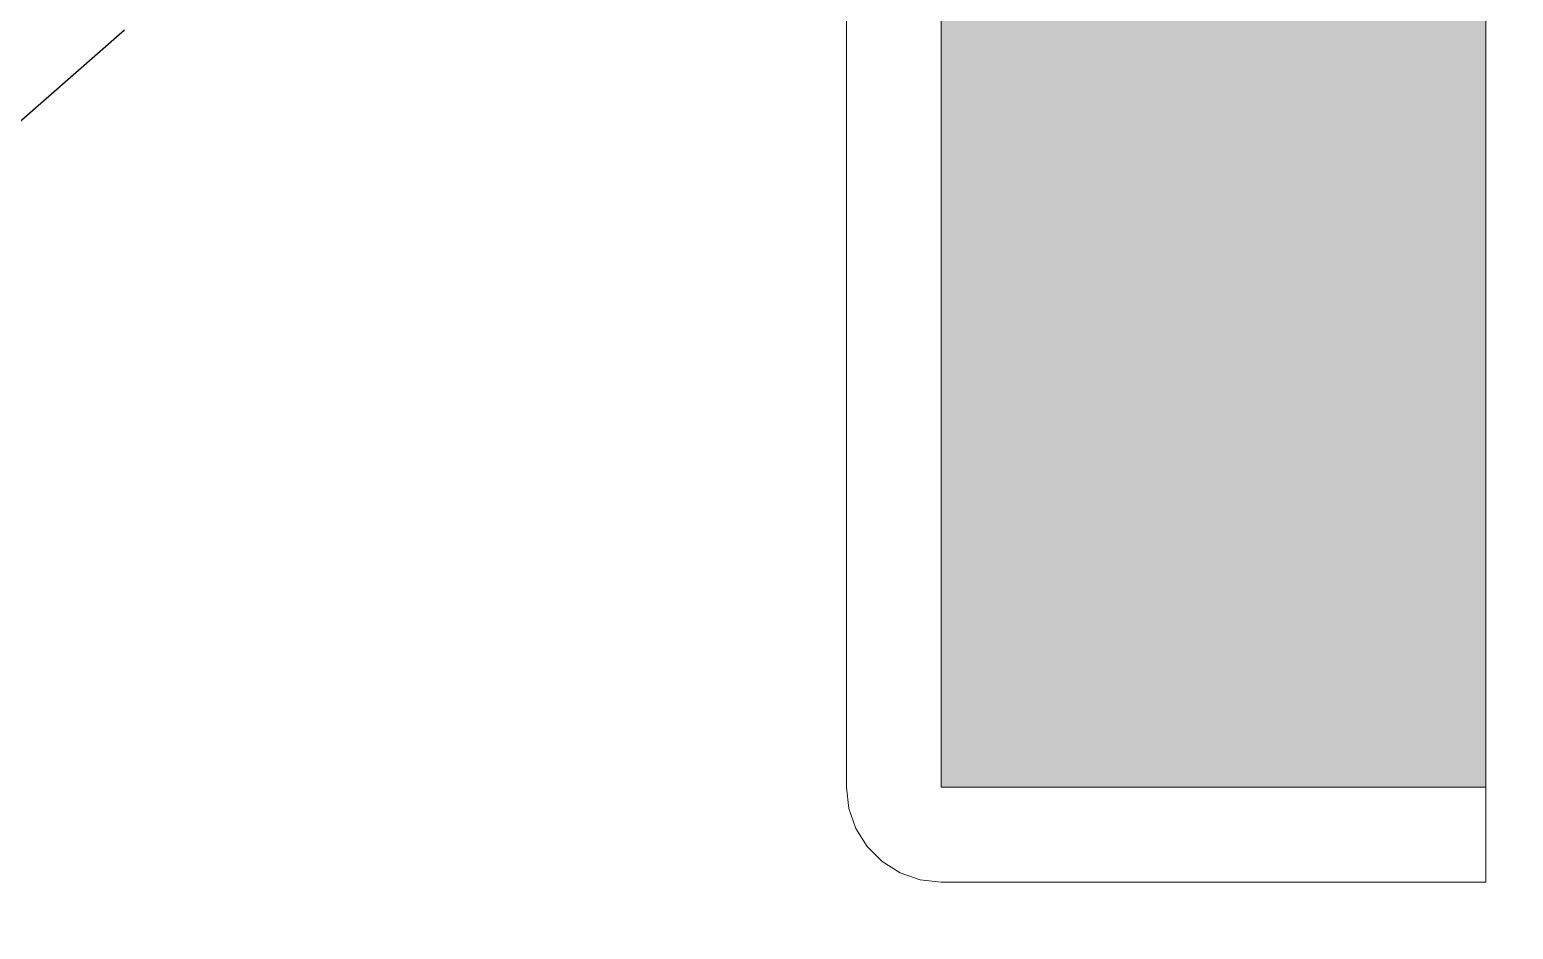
# Model space of a CAD drawing. Header units: metres. Extents: x -5 to 264, y -2 to 18.
# Drawn here: x 4.19994 to 4.22345, y 13.57295 to 13.5872 of the extents above; entities that cross this region are included whole.
import ezdxf

# ---------------------------------------------------------------- set-up
doc = ezdxf.new("R2010")
doc.units = ezdxf.units.M
for name, color, linetype, lineweight in [('A-ROOF', 7, 'Continuous', 9), ('A-ROOF-1', 7, 'Continuous', 25), ('S-BEAM', 7, 'Continuous', 5), ('S-BEAM-3', 7, 'Continuous', 15)]:
    doc.layers.add(name, color=color, linetype=linetype, lineweight=lineweight)
doc.layers.add('S-BEAM-1', color=7, linetype='Continuous', lineweight=5, true_color=0xe9e9e9)
doc.layers.add('S-BEAM-2', color=7, linetype='Continuous', lineweight=5, true_color=0xaeaeae)

# ---------------------------------------------------------------- blocks, each defined once
blk = doc.blocks.new('Telhados 1 - Telhados 1-4018348-CORTE A_A')
at = {"layer": 'A-ROOF-1', "flags": 128}
blk.add_lwpolyline([(3.198557, 13.586559), (3.268369, 13.525508), (3.345545, 13.47408), (3.428767, 13.433156), (3.516615, 13.403431), (3.607588, 13.385416), (3.700133, 13.379416), (3.792671, 13.385535), (3.88362, 13.403667), (3.97143, 13.433504), (4.054599, 13.474536), (4.131709, 13.526062), (4.201443, 13.587202)], dxfattribs=at)
blk = doc.blocks.new('MK_JOIST_R01 - MK_JOIST_36_-V54-CORTE A_A')
at = {"layer": 'S-BEAM-1'}
blk.add_hatch(color=256, dxfattribs=at).paths.add_polyline_path([(4.223019, 13.575202), (4.223019, 13.605728), (4.214386, 13.59457), (4.214386, 13.575202)])
at = {"layer": 'S-BEAM-2'}
h = blk.add_hatch(color=256, dxfattribs=at)
h.paths.add_polyline_path([(4.277045, 12.101467), (4.277015, 12.102967), (4.277015, 12.101467)])
h.paths.add_polyline_path([(4.385614, 12.13315), (4.387114, 12.13315), (4.385614, 12.155038)])
h.paths.add_polyline_path([(4.243498, 12.101921), (4.243498, 12.104042), (4.214386, 12.131029)])
h.paths.add_polyline_path([(4.322985, 12.102967), (4.321485, 12.158035), (4.277015, 12.156535), (4.278515, 12.156535), (4.321485, 12.156535), (4.322955, 12.102967)])
h.paths.add_polyline_path([(4.277015, 13.627283), (4.277015, 13.628783), (4.244573, 13.627283)])
h.paths.add_polyline_path([(4.294253, 13.572205), (4.322985, 13.573705), (4.321485, 13.573705), (4.278515, 13.573705), (4.278515, 13.572205)])
h.paths.add_polyline_path([(4.213325, 13.575202), (4.214386, 13.575202), (4.212886, 13.575202)])
h.paths.add_polyline_path([(4.386675, 13.575202), (4.387114, 13.575202), (4.385614, 13.575202)])
h.paths.add_polyline_path([(4.385614, 13.597095), (4.386675, 13.598155), (4.384553, 13.598155)])
at = {"layer": 'S-BEAM'}
blk.add_line((4.223019, 13.575202), (4.223019, 13.605728), dxfattribs=at)
at = {"layer": 'S-BEAM-3'}
for p, q in [((4.212886, 13.597095), (4.212886, 13.575202)), ((4.214386, 13.575202), (4.214386, 13.597095)), ((4.223019, 13.575202), (4.214386, 13.575202)), ((4.223019, 13.573702), (4.223019, 13.575202)), ((4.214386, 13.573702), (4.223019, 13.573702))]:
    blk.add_line(p, q, dxfattribs=at)
at = {"layer": 'S-BEAM-3', "flags": 128}
blk.add_lwpolyline([(4.212886, 13.575202), (4.212923, 13.574868), (4.213034, 13.574551), (4.213213, 13.574266), (4.213451, 13.574029), (4.213735, 13.57385), (4.214052, 13.573739), (4.214386, 13.573702)], dxfattribs=at)

msp = doc.modelspace()

# ---------------------------------------------------------------- block references
at = {"layer": 'A-ROOF'}
msp.add_blockref('Telhados 1 - Telhados 1-4018348-CORTE A_A', (0, 0), dxfattribs=at)
at = {"layer": 'S-BEAM'}
msp.add_blockref('MK_JOIST_R01 - MK_JOIST_36_-V54-CORTE A_A', (0, 0), dxfattribs=at)

doc.saveas('drawing.dxf')
